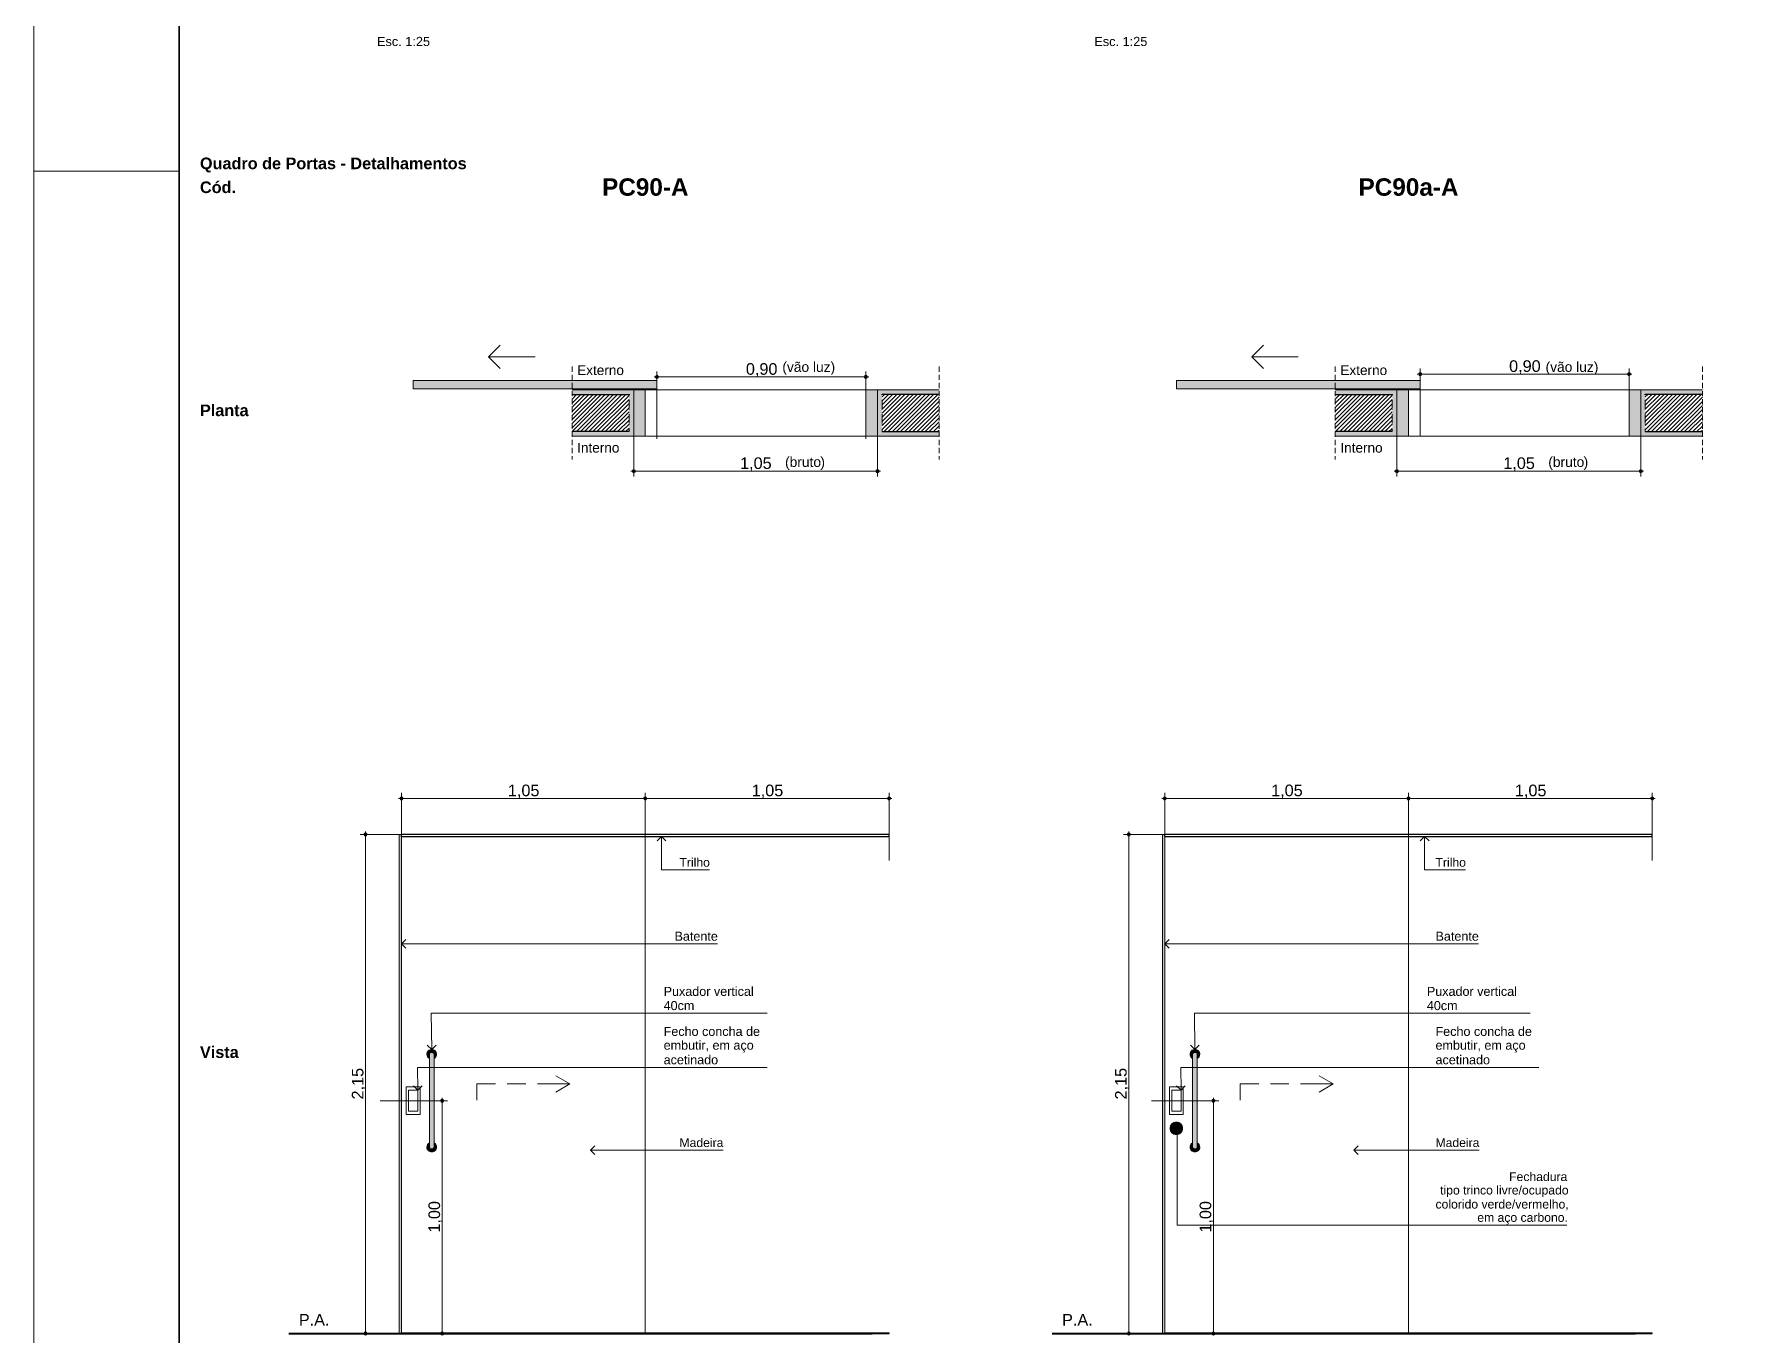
# Paper-space layout 'CAPS I e II_ FL 08.13 DETALHAMENTO DE PORTAS ' of a CAD drawing. Header units: metres. Extents: x 0 to 1400, y 0 to 841.
# Drawn here: x 0 to 292.6, y 393.5 to 617.6 of the extents above; entities that cross this region are included whole.
import ezdxf
from ezdxf.xclip import XClip

# ---------------------------------------------------------------- set-up
doc = ezdxf.new("R2010")
doc.units = ezdxf.units.M
doc.header["$MEASUREMENT"] = 0
doc.header["$XCLIPFRAME"] = 0
doc.linetypes.add('Achse', pattern=[0.0023, 0, -0.0008, 0.0015, 0])
doc.linetypes.add('Dashed', pattern=[0.0014, 0.0009, -0.0005])
for name, color, linetype, lineweight in [('0_Caneta_No__1', 7, 'Continuous', 35), ('0_Caneta_No__15', 9, 'Continuous', 0), ('0_Caneta_No__241', 7, 'Continuous', 13), ('0_Caneta_No__3', 7, 'Continuous', 25), ('0_Caneta_No__5', 7, 'Continuous', 20), ('0_Caneta_No__7', 7, 'Continuous', 13), ('0_Caneta_No__8', 7, 'Continuous', 9), ('0_Caneta_No__98', 7, 'Continuous', 0), ('0_Caneta_No__99', 7, 'Continuous', 20)]:
    doc.layers.add(name, color=color, linetype=linetype, lineweight=lineweight)
for name, color, linetype, lineweight, true_color in [('0_Caneta_No__25', 7, 'Continuous', 13, 0x982312), ('0_Caneta_No__85', 7, 'Continuous', 0, 0x2baa00), ('0_Caneta_No__97', 7, 'Continuous', 13, 0x6b6b6b)]:
    doc.layers.add(name, color=color, linetype=linetype, lineweight=lineweight, true_color=true_color)
doc.styles.add('GENERATED_STYLE_1', font='arial.ttf')
doc.styles.add('GENERATED_STYLE_2', font='arial.ttf')
pattern_1 = [(45, (27.60237, 827.6281), (-0.3535534, 0.3535534), [])]

# ---------------------------------------------------------------- blocks, each defined once
blk = doc.blocks.new('Drawing_1_1', base_point=(27.6, 827.63))
at = {"linetype": 'Continuous', "lineweight": 0, "ltscale": 1000, "true_color": 0xffffff}
for points in [[(107.33, 557.92), (65.33, 557.92), (65.33, 556.52), (107.33, 556.52)], [(92.71, 556.32), (92.71, 555.52), (102.53, 555.52), (102.53, 549.12), (92.71, 549.12), (92.71, 548.32), (103.33, 548.32), (103.33, 556.32)], [(103.33, 548.32), (105.33, 548.32), (105.33, 556.32), (103.33, 556.32)], [(143.33, 548.32), (145.33, 548.32), (145.33, 556.32), (143.33, 556.32)], [(155.96, 556.32), (145.33, 556.32), (145.33, 548.32), (155.96, 548.32), (155.96, 549.12), (146.13, 549.12), (146.13, 555.52), (155.96, 555.52)], [(238.83, 557.92), (196.83, 557.92), (196.83, 556.52), (238.83, 556.52)], [(224.21, 556.32), (224.21, 555.52), (234.03, 555.52), (234.03, 549.12), (224.21, 549.12), (224.21, 548.32), (234.83, 548.32), (234.83, 556.32)], [(234.83, 548.32), (236.83, 548.32), (236.83, 556.32), (234.83, 556.32)], [(274.83, 548.32), (276.83, 548.32), (276.83, 556.32), (274.83, 556.32)], [(287.46, 556.32), (276.83, 556.32), (276.83, 548.32), (287.46, 548.32), (287.46, 549.12), (277.63, 549.12), (277.63, 555.52), (287.46, 555.52)]]:
    blk.add_hatch(color=7, dxfattribs=at).paths.add_polyline_path(points)
at = {"linetype": 'Continuous', "lineweight": 0, "ltscale": 1000, "true_color": 0x000000}
h = blk.add_hatch(dxfattribs=at)
h.set_pattern_fill('common_brick_0001', color=18, style=0, pattern_type=2)
h.set_pattern_definition(pattern_1)
h.paths.add_polyline_path([(102.53, 555.52), (92.71, 555.52), (92.71, 549.12), (102.53, 549.12)])
h = blk.add_hatch(dxfattribs=at)
h.set_pattern_fill('common_brick_0001', color=18, style=0, pattern_type=2)
h.set_pattern_definition(pattern_1)
h.paths.add_polyline_path([(146.13, 555.52), (146.13, 549.12), (155.96, 549.12), (155.96, 555.52)])
h = blk.add_hatch(dxfattribs=at)
h.set_pattern_fill('common_brick_0001', color=18, style=0, pattern_type=2)
h.set_pattern_definition(pattern_1)
h.paths.add_polyline_path([(234.03, 555.52), (224.21, 555.52), (224.21, 549.12), (234.03, 549.12)])
h = blk.add_hatch(dxfattribs=at)
h.set_pattern_fill('common_brick_0001', color=18, style=0, pattern_type=2)
h.set_pattern_definition(pattern_1)
h.paths.add_polyline_path([(277.63, 555.52), (277.63, 549.12), (287.46, 549.12), (287.46, 555.52)])
at = {"layer": '0_Caneta_No__15', "linetype": 'Continuous', "lineweight": 0, "ltscale": 1000}
for points in [[(67.7, 441.86, 0.274246), (68.13, 441.13), (68.13, 441.86, -0.766125), (68.93, 441.86), (68.93, 441.13, 0.274246), (69.37, 441.86, 1)], [(68.13, 425.86, 0.722271), (68.93, 425.86), (68.93, 441.86, 0.766125), (68.13, 441.86)], [(199.2, 441.86, 0.274246), (199.63, 441.13), (199.63, 441.86, -0.766125), (200.43, 441.86), (200.43, 441.13, 0.274246), (200.87, 441.86, 1)], [(199.63, 425.86, 0.722271), (200.43, 425.86), (200.43, 441.86, 0.766125), (199.63, 441.86)], [(67.7, 425.86, 1), (69.37, 425.86, 0.274246), (68.93, 426.59), (68.93, 425.86, -0.722271), (68.13, 425.86), (68.13, 426.59, 0.274246)], [(199.2, 425.86, 1), (200.87, 425.86, 0.274246), (200.43, 426.59), (200.43, 425.86, -0.722271), (199.63, 425.86), (199.63, 426.59, 0.274246)]]:
    blk.add_hatch(color=9, dxfattribs=at).paths.add_polyline_path(points)
at = {"layer": '0_Caneta_No__25', "linetype": 'Continuous', "lineweight": 13, "ltscale": 1000, "true_color": 0x982312}
for points in [[(238.58, 559.04), (238.6, 558.95), (238.66, 558.87), (238.74, 558.81), (238.83, 558.79), (238.93, 558.81), (239.01, 558.87), (239.06, 558.95), (239.08, 559.04), (239.06, 559.14), (239.01, 559.22), (238.93, 559.27), (238.83, 559.29), (238.74, 559.27), (238.66, 559.22), (238.6, 559.14)], [(274.58, 559.04), (274.6, 558.95), (274.66, 558.87), (274.74, 558.81), (274.83, 558.79), (274.93, 558.81), (275.01, 558.87), (275.06, 558.95), (275.08, 559.04), (275.06, 559.14), (275.01, 559.22), (274.93, 559.27), (274.83, 559.29), (274.74, 559.27), (274.66, 559.22), (274.6, 559.14)], [(107.08, 558.55), (107.1, 558.45), (107.16, 558.37), (107.24, 558.32), (107.33, 558.3), (107.43, 558.32), (107.51, 558.37), (107.56, 558.45), (107.58, 558.55), (107.56, 558.64), (107.51, 558.73), (107.43, 558.78), (107.33, 558.8), (107.24, 558.78), (107.16, 558.73), (107.1, 558.64)], [(143.08, 558.55), (143.1, 558.45), (143.16, 558.37), (143.24, 558.32), (143.33, 558.3), (143.43, 558.32), (143.51, 558.37), (143.56, 558.45), (143.58, 558.55), (143.56, 558.64), (143.51, 558.73), (143.43, 558.78), (143.33, 558.8), (143.24, 558.78), (143.16, 558.73), (143.1, 558.64)], [(103.08, 542.32), (103.1, 542.22), (103.16, 542.14), (103.24, 542.09), (103.33, 542.07), (103.43, 542.09), (103.51, 542.14), (103.56, 542.22), (103.58, 542.32), (103.56, 542.41), (103.51, 542.5), (103.43, 542.55), (103.33, 542.57), (103.24, 542.55), (103.16, 542.5), (103.1, 542.41)], [(145.08, 542.32), (145.1, 542.22), (145.16, 542.14), (145.24, 542.09), (145.33, 542.07), (145.43, 542.09), (145.51, 542.14), (145.56, 542.22), (145.58, 542.32), (145.56, 542.41), (145.51, 542.5), (145.43, 542.55), (145.33, 542.57), (145.24, 542.55), (145.16, 542.5), (145.1, 542.41)], [(234.58, 542.32), (234.6, 542.22), (234.66, 542.14), (234.74, 542.09), (234.83, 542.07), (234.93, 542.09), (235.01, 542.14), (235.06, 542.22), (235.08, 542.32), (235.06, 542.41), (235.01, 542.5), (234.93, 542.55), (234.83, 542.57), (234.74, 542.55), (234.66, 542.5), (234.6, 542.41)], [(276.58, 542.32), (276.6, 542.22), (276.66, 542.14), (276.74, 542.09), (276.83, 542.07), (276.93, 542.09), (277.01, 542.14), (277.06, 542.22), (277.08, 542.32), (277.06, 542.41), (277.01, 542.5), (276.93, 542.55), (276.83, 542.57), (276.74, 542.55), (276.66, 542.5), (276.6, 542.41)], [(63.08, 485.94), (63.1, 485.84), (63.16, 485.76), (63.24, 485.71), (63.33, 485.69), (63.43, 485.71), (63.51, 485.76), (63.56, 485.84), (63.58, 485.94), (63.56, 486.03), (63.51, 486.12), (63.43, 486.17), (63.33, 486.19), (63.24, 486.17), (63.16, 486.12), (63.1, 486.03)], [(105.08, 485.94), (105.1, 485.84), (105.16, 485.76), (105.24, 485.71), (105.33, 485.69), (105.43, 485.71), (105.51, 485.76), (105.56, 485.84), (105.58, 485.94), (105.56, 486.03), (105.51, 486.12), (105.43, 486.17), (105.33, 486.19), (105.24, 486.17), (105.16, 486.12), (105.1, 486.03)], [(147.08, 485.94), (147.1, 485.84), (147.16, 485.76), (147.24, 485.71), (147.33, 485.69), (147.43, 485.71), (147.51, 485.76), (147.56, 485.84), (147.58, 485.94), (147.56, 486.03), (147.51, 486.12), (147.43, 486.17), (147.33, 486.19), (147.24, 486.17), (147.16, 486.12), (147.1, 486.03)], [(194.58, 485.94), (194.6, 485.84), (194.66, 485.76), (194.74, 485.71), (194.83, 485.69), (194.93, 485.71), (195.01, 485.76), (195.06, 485.84), (195.08, 485.94), (195.06, 486.03), (195.01, 486.12), (194.93, 486.17), (194.83, 486.19), (194.74, 486.17), (194.66, 486.12), (194.6, 486.03)], [(236.58, 485.94), (236.6, 485.84), (236.66, 485.76), (236.74, 485.71), (236.83, 485.69), (236.93, 485.71), (237.01, 485.76), (237.06, 485.84), (237.08, 485.94), (237.06, 486.03), (237.01, 486.12), (236.93, 486.17), (236.83, 486.19), (236.74, 486.17), (236.66, 486.12), (236.6, 486.03)], [(278.58, 485.94), (278.6, 485.84), (278.66, 485.76), (278.74, 485.71), (278.83, 485.69), (278.93, 485.71), (279.01, 485.76), (279.06, 485.84), (279.08, 485.94), (279.06, 486.03), (279.01, 486.12), (278.93, 486.17), (278.83, 486.19), (278.74, 486.17), (278.66, 486.12), (278.6, 486.03)], [(56.88, 479.74), (56.9, 479.64), (56.96, 479.56), (57.04, 479.51), (57.13, 479.49), (57.23, 479.51), (57.31, 479.56), (57.36, 479.64), (57.38, 479.74), (57.36, 479.83), (57.31, 479.92), (57.23, 479.97), (57.13, 479.99), (57.04, 479.97), (56.96, 479.92), (56.9, 479.83)], [(188.38, 479.74), (188.4, 479.64), (188.46, 479.56), (188.54, 479.51), (188.63, 479.49), (188.73, 479.51), (188.81, 479.56), (188.86, 479.64), (188.88, 479.74), (188.86, 479.83), (188.81, 479.92), (188.73, 479.97), (188.63, 479.99), (188.54, 479.97), (188.46, 479.92), (188.4, 479.83)], [(70.09, 433.86), (70.11, 433.76), (70.16, 433.68), (70.24, 433.63), (70.34, 433.61), (70.43, 433.63), (70.51, 433.68), (70.57, 433.76), (70.59, 433.86), (70.57, 433.95), (70.51, 434.04), (70.43, 434.09), (70.34, 434.11), (70.24, 434.09), (70.16, 434.04), (70.11, 433.95)], [(202.96, 433.86), (202.98, 433.76), (203.03, 433.68), (203.11, 433.63), (203.21, 433.61), (203.3, 433.63), (203.38, 433.68), (203.44, 433.76), (203.46, 433.86), (203.44, 433.95), (203.38, 434.04), (203.3, 434.09), (203.21, 434.11), (203.11, 434.09), (203.03, 434.04), (202.98, 433.95)], [(196.83, 430.17), (196.83, 428.01, 1)], [(56.88, 393.74), (56.9, 393.64), (56.96, 393.56), (57.04, 393.51), (57.13, 393.49), (57.23, 393.51), (57.31, 393.56), (57.36, 393.64), (57.38, 393.74), (57.36, 393.83), (57.31, 393.92), (57.23, 393.97), (57.13, 393.99), (57.04, 393.97), (56.96, 393.92), (56.9, 393.83)], [(70.09, 393.74), (70.11, 393.64), (70.16, 393.56), (70.24, 393.51), (70.34, 393.49), (70.43, 393.51), (70.51, 393.56), (70.57, 393.64), (70.59, 393.74), (70.57, 393.83), (70.51, 393.92), (70.43, 393.97), (70.34, 393.99), (70.24, 393.97), (70.16, 393.92), (70.11, 393.83)], [(188.38, 393.74), (188.4, 393.64), (188.46, 393.56), (188.54, 393.51), (188.63, 393.49), (188.73, 393.51), (188.81, 393.56), (188.86, 393.64), (188.88, 393.74), (188.86, 393.83), (188.81, 393.92), (188.73, 393.97), (188.63, 393.99), (188.54, 393.97), (188.46, 393.92), (188.4, 393.83)], [(202.96, 393.74), (202.98, 393.64), (203.03, 393.56), (203.11, 393.51), (203.21, 393.49), (203.3, 393.51), (203.38, 393.56), (203.44, 393.64), (203.46, 393.74), (203.44, 393.83), (203.38, 393.92), (203.3, 393.97), (203.21, 393.99), (203.11, 393.97), (203.03, 393.92), (202.98, 393.83)]]:
    blk.add_hatch(color=24, dxfattribs=at).paths.add_polyline_path(points)
at = {"layer": '0_Caneta_No__85', "linetype": 'Continuous', "lineweight": 0, "ltscale": 1000, "true_color": 0x2baa00}
blk.add_hatch(color=84, dxfattribs=at).paths.add_polyline_path([(196.83, 430.17, 1), (196.83, 428.01)])
at = {"layer": '0_Caneta_No__97', "linetype": 'Continuous', "lineweight": 13, "ltscale": 1000, "true_color": 0x6b6b6b}
for points in [[(63.33, 479.74), (62.92, 479.74), (62.92, 393.74), (63.33, 393.74)], [(194.83, 479.74), (194.42, 479.74), (194.42, 393.74), (194.83, 393.74)]]:
    blk.add_hatch(color=251, dxfattribs=at).paths.add_polyline_path(points)
at = {"layer": '0_Caneta_No__1', "color": 7, "linetype": 'Continuous', "lineweight": 40, "ltscale": 1000}
for p, q in [((43.92, 393.74), (144.44, 393.74)), ((175.42, 393.74), (275.94, 393.74))]:
    blk.add_line(p, q, dxfattribs=at)
at = {"layer": '0_Caneta_No__241', "color": 7, "linetype": 'Dashed', "lineweight": 13, "ltscale": 1000}
for p, q in [((92.71, 560.32), (92.71, 544.32)), ((155.96, 560.32), (155.96, 544.32)), ((224.21, 560.32), (224.21, 544.32)), ((287.46, 560.32), (287.46, 544.32))]:
    blk.add_line(p, q, dxfattribs=at)
at = {"layer": '0_Caneta_No__241', "color": 7, "linetype": 'Continuous', "lineweight": 13, "ltscale": 1000}
for p, q in [((92.71, 556.32), (103.33, 556.32)), ((105.33, 556.32), (103.33, 556.32)), ((103.33, 556.32), (103.33, 548.32)), ((103.33, 556.32), (103.33, 548.32)), ((105.33, 548.32), (105.33, 556.32)), ((145.33, 556.32), (143.33, 556.32)), ((143.33, 556.32), (143.33, 548.32)), ((145.33, 548.32), (145.33, 556.32)), ((155.96, 556.32), (145.33, 556.32)), ((145.33, 556.32), (145.33, 548.32)), ((224.21, 556.32), (234.83, 556.32)), ((236.83, 556.32), (234.83, 556.32)), ((234.83, 556.32), (234.83, 548.32)), ((234.83, 556.32), (234.83, 548.32)), ((236.83, 548.32), (236.83, 556.32)), ((276.83, 556.32), (274.83, 556.32)), ((274.83, 556.32), (274.83, 548.32)), ((276.83, 548.32), (276.83, 556.32)), ((287.46, 556.32), (276.83, 556.32)), ((276.83, 556.32), (276.83, 548.32)), ((103.33, 548.32), (92.71, 548.32)), ((103.33, 548.32), (105.33, 548.32)), ((143.33, 548.32), (145.33, 548.32)), ((145.33, 548.32), (155.96, 548.32)), ((234.83, 548.32), (224.21, 548.32)), ((234.83, 548.32), (236.83, 548.32)), ((274.83, 548.32), (276.83, 548.32)), ((276.83, 548.32), (287.46, 548.32)), ((63.33, 479.74), (62.92, 479.74)), ((62.92, 479.74), (62.92, 393.74)), ((63.33, 393.74), (63.33, 479.74)), ((194.83, 479.74), (194.42, 479.74)), ((194.42, 479.74), (194.42, 393.74)), ((194.83, 393.74), (194.83, 479.74)), ((68.13, 441.86), (68.13, 425.86)), ((68.13, 441.13), (68.13, 441.86)), ((68.93, 425.86), (68.93, 441.86)), ((68.93, 441.86), (68.93, 441.13)), ((199.63, 441.86), (199.63, 425.86)), ((199.63, 441.13), (199.63, 441.86)), ((200.43, 425.86), (200.43, 441.86)), ((200.43, 441.86), (200.43, 441.13)), ((68.13, 426.59), (68.13, 425.86)), ((68.93, 425.86), (68.93, 426.59)), ((199.63, 426.59), (199.63, 425.86)), ((200.43, 425.86), (200.43, 426.59)), ((62.92, 393.74), (63.33, 393.74)), ((194.42, 393.74), (194.83, 393.74))]:
    blk.add_line(p, q, dxfattribs=at)
at = {"layer": '0_Caneta_No__241', "color": 7, "linetype": 'Achse', "lineweight": 13, "ltscale": 1000}
for p, q in [((102.53, 555.52), (102.53, 549.12)), ((146.13, 555.52), (146.13, 549.12)), ((234.03, 555.52), (234.03, 549.12)), ((277.63, 555.52), (277.63, 549.12))]:
    blk.add_line(p, q, dxfattribs=at)
at = {"layer": '0_Caneta_No__241', "color": 7, "linetype": 'Continuous', "lineweight": 13, "ltscale": 1000}
for centre, radius, start, end in [((68.53, 441.86), 0.834, 0, 180), ((68.53, 441.86), 0.834, 180, 241.3443), ((68.53, 441.75), 0.414, 15.0868, 164.9132), ((68.53, 441.75), 0.414, 15.0868, 164.9132), ((68.53, 441.86), 0.834, 298.6557, 0), ((200.03, 441.86), 0.834, 0, 180), ((200.03, 441.86), 0.834, 180, 241.3443), ((200.03, 441.75), 0.414, 15.0868, 164.9132), ((200.03, 441.75), 0.414, 15.0868, 164.9132), ((200.03, 441.86), 0.834, 298.6557, 0), ((68.53, 425.86), 0.834, 118.6557, 180), ((68.53, 425.86), 0.834, 180, 0), ((68.53, 425.99), 0.421, 198.321, 341.679), ((68.53, 425.99), 0.421, 198.321, 341.679), ((68.53, 425.86), 0.834, 0, 61.3443), ((200.03, 425.86), 0.834, 118.6557, 180), ((200.03, 425.86), 0.834, 180, 0), ((200.03, 425.99), 0.421, 198.321, 341.679), ((200.03, 425.99), 0.421, 198.321, 341.679), ((200.03, 425.86), 0.834, 0, 61.3443)]:
    blk.add_arc(centre, radius, start, end, dxfattribs=at)
at = {"layer": '0_Caneta_No__25', "color": 24, "linetype": 'Continuous', "lineweight": 13, "ltscale": 1000, "true_color": 0x982312}
for p, q in [((107.33, 558.8), (107.33, 559.49)), ((143.33, 558.8), (143.33, 559.49)), ((238.33, 559.04), (238.58, 559.04)), ((238.83, 559.29), (238.83, 559.98)), ((239.08, 559.04), (274.58, 559.04)), ((274.83, 559.29), (274.83, 559.98)), ((275.08, 559.04), (275.33, 559.04)), ((106.83, 558.55), (107.08, 558.55)), ((107.33, 547.86), (107.33, 558.3)), ((107.58, 558.55), (143.08, 558.55)), ((143.33, 547.86), (143.33, 558.3)), ((143.58, 558.55), (143.83, 558.55)), ((238.83, 548.36), (238.83, 558.79)), ((274.83, 548.36), (274.83, 558.79)), ((103.33, 542.57), (103.33, 553.01)), ((145.33, 542.57), (145.33, 553.01)), ((234.83, 542.57), (234.83, 553.01)), ((276.83, 542.57), (276.83, 553.01)), ((102.83, 542.32), (103.08, 542.32)), ((103.33, 541.38), (103.33, 542.07)), ((103.58, 542.32), (145.08, 542.32)), ((145.33, 541.38), (145.33, 542.07)), ((145.58, 542.32), (145.83, 542.32)), ((234.33, 542.32), (234.58, 542.32)), ((234.83, 541.38), (234.83, 542.07)), ((235.08, 542.32), (276.58, 542.32)), ((276.83, 541.38), (276.83, 542.07)), ((277.08, 542.32), (277.33, 542.32)), ((62.83, 485.94), (63.08, 485.94)), ((63.33, 486.19), (63.33, 486.88)), ((63.33, 475.25), (63.33, 485.69)), ((63.58, 485.94), (105.08, 485.94)), ((105.33, 486.19), (105.33, 486.88)), ((105.33, 475.25), (105.33, 485.69)), ((105.58, 485.94), (147.08, 485.94)), ((147.33, 486.19), (147.33, 486.88)), ((147.33, 475.25), (147.33, 485.69)), ((147.58, 485.94), (147.83, 485.94)), ((194.33, 485.94), (194.58, 485.94)), ((194.83, 486.19), (194.83, 486.88)), ((194.83, 475.25), (194.83, 485.69)), ((195.08, 485.94), (236.58, 485.94)), ((236.83, 486.19), (236.83, 486.88)), ((236.83, 475.25), (236.83, 485.69)), ((237.08, 485.94), (278.58, 485.94)), ((278.83, 486.19), (278.83, 486.88)), ((278.83, 475.25), (278.83, 485.69)), ((279.08, 485.94), (279.33, 485.94)), ((57.13, 479.99), (57.13, 480.24)), ((188.63, 479.99), (188.63, 480.24)), ((56.88, 479.74), (56.2, 479.74)), ((57.13, 393.99), (57.13, 479.49)), ((67.82, 479.74), (57.38, 479.74)), ((108.11, 479.36), (107.36, 478.61)), ((108.11, 479.36), (108.11, 473.65)), ((108.11, 479.36), (108.86, 478.61)), ((188.38, 479.74), (187.7, 479.74)), ((188.63, 393.99), (188.63, 479.49)), ((199.32, 479.74), (188.88, 479.74)), ((239.61, 479.36), (238.86, 478.61)), ((239.61, 479.36), (239.61, 473.65)), ((239.61, 479.36), (240.36, 478.61)), ((108.11, 473.65), (111.12, 473.65)), ((111.12, 473.65), (116.39, 473.65)), ((239.61, 473.65), (241.38, 473.65)), ((241.38, 473.65), (246.65, 473.65)), ((63.33, 460.88), (64.08, 461.63)), ((63.33, 460.88), (105.44, 460.88)), ((63.33, 460.88), (64.08, 460.13)), ((105.44, 460.88), (110.27, 460.88)), ((110.27, 460.88), (117.79, 460.88)), ((194.83, 460.88), (195.58, 461.63)), ((194.83, 460.88), (236.94, 460.88)), ((194.83, 460.88), (195.58, 460.13)), ((236.94, 460.88), (241.38, 460.88)), ((241.38, 460.88), (248.91, 460.88)), ((68.53, 442.69), (68.45, 448.94)), ((68.45, 448.94), (108.39, 448.94)), ((108.39, 448.94), (126.3, 448.94)), ((200.03, 442.69), (199.95, 448.94)), ((199.95, 448.94), (239.89, 448.94)), ((239.89, 448.94), (257.8, 448.94)), ((68.53, 442.69), (67.77, 443.43)), ((68.53, 442.69), (69.27, 443.45)), ((200.03, 442.69), (199.27, 443.43)), ((200.03, 442.69), (200.77, 443.45)), ((66.13, 435.66), (66.08, 439.6)), ((66.08, 439.6), (108.39, 439.6)), ((108.39, 439.6), (126.3, 439.6)), ((197.63, 435.66), (197.58, 439.6)), ((197.58, 439.6), (241.38, 439.6)), ((241.38, 439.6), (259.29, 439.6)), ((66.13, 435.66), (65.37, 436.4)), ((66.13, 435.66), (66.87, 436.42)), ((197.63, 435.66), (196.87, 436.4)), ((197.63, 435.66), (198.37, 436.42)), ((70.09, 433.86), (59.65, 433.86)), ((70.34, 434.11), (70.34, 434.36)), ((70.34, 393.99), (70.34, 433.61)), ((71.27, 433.86), (70.59, 433.86)), ((202.96, 433.86), (192.52, 433.86)), ((203.21, 434.11), (203.21, 434.36)), ((203.21, 393.99), (203.21, 433.61)), ((204.15, 433.86), (203.46, 433.86)), ((196.98, 429.21), (196.23, 428.46)), ((196.98, 429.21), (196.98, 412.4)), ((196.98, 429.21), (197.73, 428.46)), ((95.91, 425.36), (96.66, 426.11)), ((95.91, 425.36), (102.72, 425.36)), ((95.91, 425.36), (96.66, 424.61)), ((102.72, 425.36), (111.12, 425.36)), ((111.12, 425.36), (118.75, 425.36)), ((227.41, 425.36), (228.16, 426.11)), ((227.41, 425.36), (234.22, 425.36)), ((227.41, 425.36), (228.16, 424.61)), ((234.22, 425.36), (241.38, 425.36)), ((241.38, 425.36), (249.01, 425.36)), ((196.98, 412.4), (241.38, 412.4)), ((241.38, 412.4), (264.11, 412.4)), ((56.88, 393.74), (56.2, 393.74)), ((67.82, 393.74), (57.38, 393.74)), ((70.09, 393.74), (59.65, 393.74)), ((71.27, 393.74), (70.59, 393.74)), ((188.38, 393.74), (187.7, 393.74)), ((199.32, 393.74), (188.88, 393.74)), ((202.96, 393.74), (192.52, 393.74)), ((204.15, 393.74), (203.46, 393.74))]:
    blk.add_line(p, q, dxfattribs=at)
for centre in [(238.83, 559.04), (274.83, 559.04), (107.33, 558.55), (143.33, 558.55), (103.33, 542.32), (145.33, 542.32), (234.83, 542.32), (276.83, 542.32), (63.33, 485.94), (105.33, 485.94), (147.33, 485.94), (194.83, 485.94), (236.83, 485.94), (278.83, 485.94), (57.13, 479.74), (188.63, 479.74), (70.34, 433.86), (203.21, 433.86), (57.13, 393.74), (70.34, 393.74), (188.63, 393.74), (203.21, 393.74)]:
    blk.add_circle(centre, 0.25, dxfattribs=at)
at = {"layer": '0_Caneta_No__3', "color": 7, "linetype": 'Continuous', "lineweight": 30, "ltscale": 1000}
for p, q in [((92.71, 555.52), (102.53, 555.52)), ((155.96, 555.52), (146.13, 555.52)), ((224.21, 555.52), (234.03, 555.52)), ((287.46, 555.52), (277.63, 555.52)), ((102.53, 549.12), (92.71, 549.12)), ((146.13, 549.12), (155.96, 549.12)), ((234.03, 549.12), (224.21, 549.12)), ((277.63, 549.12), (287.46, 549.12)), ((63.33, 479.36), (63.33, 479.76)), ((63.33, 479.76), (147.33, 479.76)), ((63.33, 479.36), (147.33, 479.36)), ((147.33, 479.36), (147.33, 479.76)), ((194.83, 479.36), (194.83, 479.76)), ((194.83, 479.76), (278.83, 479.76)), ((194.83, 479.36), (278.83, 479.36)), ((278.83, 479.36), (278.83, 479.76)), ((63.33, 393.74), (63.33, 393.86)), ((63.33, 393.86), (147.33, 393.86)), ((63.33, 393.74), (147.33, 393.74)), ((147.33, 393.74), (147.33, 393.86)), ((194.83, 393.74), (194.83, 393.86)), ((194.83, 393.86), (278.83, 393.86)), ((194.83, 393.74), (278.83, 393.74)), ((278.83, 393.74), (278.83, 393.86))]:
    blk.add_line(p, q, dxfattribs=at)
at = {"layer": '0_Caneta_No__5', "color": 7, "linetype": 'Continuous', "lineweight": 20, "ltscale": 1000}
blk.add_line((196.83, 430.17), (196.83, 428.01), dxfattribs=at)
blk.add_line((196.83, 430.17), (196.83, 428.01), dxfattribs=at)
for start, end in [(90, 270), (270, 90)]:
    blk.add_arc((196.83, 429.09), 1.08, start, end, dxfattribs=at)
at = {"layer": '0_Caneta_No__97', "color": 251, "linetype": 'Continuous', "lineweight": 13, "ltscale": 1000, "true_color": 0x6b6b6b}
for p, q in [((78.33, 562.02), (80.33, 564.02)), ((86.33, 562.02), (78.33, 562.02)), ((78.33, 562.02), (80.33, 560.02)), ((209.83, 562.02), (211.83, 564.02)), ((217.83, 562.02), (209.83, 562.02)), ((209.83, 562.02), (211.83, 560.02)), ((145.33, 556.32), (103.33, 556.32)), ((276.83, 556.32), (234.83, 556.32)), ((145.33, 548.32), (103.33, 548.32)), ((276.83, 548.32), (234.83, 548.32)), ((76.33, 436.74), (79.53, 436.74)), ((76.33, 436.74), (76.33, 433.94)), ((81.53, 436.74), (84.73, 436.74)), ((86.73, 436.74), (89.13, 436.74)), ((89.13, 436.74), (92.33, 436.74)), ((92.33, 436.74), (89.91, 438.14)), ((92.33, 436.74), (89.91, 435.34)), ((207.83, 436.74), (211.03, 436.74)), ((207.83, 436.74), (207.83, 433.94)), ((213.03, 436.74), (216.23, 436.74)), ((218.23, 436.74), (220.63, 436.74)), ((220.63, 436.74), (223.83, 436.74)), ((223.83, 436.74), (221.41, 438.14)), ((223.83, 436.74), (221.41, 435.34))]:
    blk.add_line(p, q, dxfattribs=at)
at = {"layer": '0_Caneta_No__98', "color": 7, "linetype": 'Continuous', "lineweight": 0, "ltscale": 1000}
for p, q in [((107.33, 557.92), (65.33, 557.92)), ((65.33, 557.92), (65.33, 556.52)), ((65.33, 556.52), (107.33, 556.52)), ((107.33, 556.52), (107.33, 557.92)), ((238.83, 557.92), (196.83, 557.92)), ((196.83, 557.92), (196.83, 556.52)), ((196.83, 556.52), (238.83, 556.52)), ((238.83, 556.52), (238.83, 557.92)), ((63.33, 393.86), (63.33, 479.36)), ((105.33, 479.36), (105.33, 393.86)), ((194.83, 393.86), (194.83, 479.36)), ((236.83, 479.36), (236.83, 393.86)), ((66.53, 436.26), (64.13, 436.26)), ((64.13, 436.26), (64.13, 431.46)), ((66.53, 431.46), (66.53, 436.26)), ((198.03, 436.26), (195.63, 436.26)), ((195.63, 436.26), (195.63, 431.46)), ((198.03, 431.46), (198.03, 436.26)), ((64.53, 432.06), (64.53, 435.66)), ((64.53, 435.66), (66.13, 435.66)), ((66.13, 435.66), (66.13, 432.06)), ((196.03, 432.06), (196.03, 435.66)), ((196.03, 435.66), (197.63, 435.66)), ((197.63, 435.66), (197.63, 432.06)), ((64.13, 431.46), (66.53, 431.46)), ((66.13, 432.06), (64.53, 432.06)), ((195.63, 431.46), (198.03, 431.46)), ((197.63, 432.06), (196.03, 432.06))]:
    blk.add_line(p, q, dxfattribs=at)
at = {"layer": '0_Caneta_No__1', "color": 7, "linetype": 'Continuous', "lineweight": 40, "char_height": 3, "attachment_point": 5, "style": 'GENERATED_STYLE_2'}
for s, insert in [('\\A1;{\\pqc;\\fArial|b1|i0|c0|p0;\\W1.000000;PC90-A}', (105.33, 591.24)), ('\\A1;{\\pqc;\\fArial|b1|i0|c0|p0;\\W1.000000;PC90a-A}', (236.83, 591.24))]:
    blk.add_mtext(s, dxfattribs=dict(at, insert=insert))
at = {"layer": '0_Caneta_No__25', "color": 24, "linetype": 'Continuous', "lineweight": 13, "true_color": 0x982312, "attachment_point": 7, "style": 'GENERATED_STYLE_1'}
for s, insert, char_height in [('\\A1;{\\pql;\\pt0;\\fArial|b0|i0|c0|p0;\\W1.000000;Externo}', (93.59, 558.85), 1.6737), ('\\A1;{\\pql;\\pt0;\\fArial|b0|i0|c0|p0;\\W1.000000;0,90}', (122.66, 558.55), 2), ('\\A1;{\\pql;\\pt0;\\fArial|b0|i0|c0|p0;\\W1.000000;(vão luz)}', (128.94, 558.91), 1.7), ('\\A1;{\\pql;\\pt0;\\fArial|b0|i0|c0|p0;\\W1.000000;Externo}', (225.09, 558.85), 1.6737), ('\\A1;{\\pql;\\pt0;\\fArial|b0|i0|c0|p0;\\W1.000000;0,90}', (254.16, 559.04), 2), ('\\A1;{\\pql;\\pt0;\\fArial|b0|i0|c0|p0;\\W1.000000;(vão luz)}', (260.44, 558.91), 1.7), ('\\A1;{\\pql;\\pt0;\\fArial|b0|i0|c0|p0;\\W1.000000;Interno}', (93.59, 545.49), 1.6737), ('\\A1;{\\pql;\\pt0;\\fArial|b0|i0|c0|p0;\\W1.000000;Interno}', (225.09, 545.49), 1.6737), ('\\A1;{\\pql;\\pt0;\\fArial|b0|i0|c0|p0;\\W1.000000;1,05}', (121.66, 542.32), 2), ('\\A1;{\\pql;\\pt0;\\fArial|b0|i0|c0|p0;\\W1.000000;(bruto}', (129.41, 542.54), 1.7), ('\\A1;{\\pql;\\pt0;\\fArial|b0|i0|c0|p0;\\W1.000000;)}', (135.5, 542.54), 1.7), ('\\A1;{\\pql;\\pt0;\\fArial|b0|i0|c0|p0;\\W1.000000;1,05}', (253.16, 542.32), 2), ('\\A1;{\\pql;\\pt0;\\fArial|b0|i0|c0|p0;\\W1.000000;(bruto}', (260.91, 542.54), 1.7), ('\\A1;{\\pql;\\pt0;\\fArial|b0|i0|c0|p0;\\W1.000000;)}', (267, 542.54), 1.7), ('\\A1;{\\pql;\\pt0;\\fArial|b0|i0|c0|p0;\\W1.000000;1,05}', (81.66, 485.94), 2), ('\\A1;{\\pql;\\pt0;\\fArial|b0|i0|c0|p0;\\W1.000000;1,05}', (123.66, 485.94), 2), ('\\A1;{\\pql;\\pt0;\\fArial|b0|i0|c0|p0;\\W1.000000;1,05}', (213.16, 485.94), 2), ('\\A1;{\\pql;\\pt0;\\fArial|b0|i0|c0|p0;\\W1.000000;1,05}', (255.16, 485.94), 2)]:
    blk.add_mtext(s, dxfattribs=dict(at, insert=insert, char_height=char_height))
at = {"layer": '0_Caneta_No__25', "color": 24, "linetype": 'Continuous', "lineweight": 13, "true_color": 0x982312, "char_height": 2, "attachment_point": 7, "rotation": 90, "style": 'GENERATED_STYLE_1'}
for s, insert in [('\\A1;{\\pql;\\pt0;\\fArial|b0|i0|c0|p0;\\W1.000000;2,15}', (57.14, 434.07)), ('\\A1;{\\pql;\\pt0;\\fArial|b0|i0|c0|p0;\\W1.000000;2,15}', (188.64, 434.07)), ('\\A1;{\\pql;\\pt0;\\fArial|b0|i0|c0|p0;\\W1.000000;1,00}', (70.34, 411.13)), ('\\A1;{\\pql;\\pt0;\\fArial|b0|i0|c0|p0;\\W1.000000;1,00}', (203.21, 411.13))]:
    blk.add_mtext(s, dxfattribs=dict(at, insert=insert))
at = {"layer": '0_Caneta_No__5', "color": 7, "linetype": 'Continuous', "lineweight": 20}
for s, insert, char_height, attachment_point, style in [('\\A1;{\\pql;\\pt0;\\fArial|b0|i0|c0|p0;\\W1.000000;Esc. 1:25}', (59.1, 615.53), 1.57, 7, 'GENERATED_STYLE_1'), ('\\A1;{\\pql;\\pt0;\\fArial|b0|i0|c0|p0;\\W1.000000;Esc. 1:25}', (182.69, 615.53), 1.57, 7, 'GENERATED_STYLE_1'), ('\\A1;{\\pql;\\fArial|b1|i0|c0|p0;\\W1.000000;Quadro de Portas - Detalhamentos}', (28.6, 595.05), 2, 4, 'GENERATED_STYLE_2'), ('\\A1;{\\pql;\\fArial|b1|i0|c0|p0;\\W1.000000;Cód.}', (28.6, 591.21), 2, 4, 'GENERATED_STYLE_2'), ('\\A1;{\\pql;\\fArial|b1|i0|c0|p0;\\W1.000000;Planta}', (28.6, 552.78), 2, 4, 'GENERATED_STYLE_2'), ('\\A1;{\\pql;\\fArial|b1|i0|c0|p0;\\W1.000000;Vista }', (28.6, 442.21), 2, 4, 'GENERATED_STYLE_2'), ('\\A1;{\\pql;\\pt0;\\fArial|b0|i0|c0|p0;\\W1.000000;P.A.}', (45.64, 395.11), 2, 7, 'GENERATED_STYLE_1'), ('\\A1;{\\pql;\\pt0;\\fArial|b0|i0|c0|p0;\\W1.000000;P.A.}', (177.14, 395.11), 2, 7, 'GENERATED_STYLE_1')]:
    blk.add_mtext(s, dxfattribs=dict(at, insert=insert, char_height=char_height, attachment_point=attachment_point, style=style))
at = {"layer": '0_Caneta_No__99', "color": 7, "linetype": 'Continuous', "lineweight": 20, "attachment_point": 7, "style": 'GENERATED_STYLE_1'}
for s, insert, char_height in [('\\A1;{\\pql;\\pt0;\\fArial|b0|i0|c0|p0;\\W1.000000;Trilho}', (111.22, 474.15), 1.5), ('\\A1;{\\pql;\\pt0;\\fArial|b0|i0|c0|p0;\\W1.000000;Trilho}', (241.48, 474.15), 1.5), ('\\A1;{\\pql;\\pt0;\\fArial|b0|i0|c0|p0;\\W1.000000;Batente}', (110.37, 461.4), 1.55), ('\\A1;{\\pql;\\pt0;\\fArial|b0|i0|c0|p0;\\W1.000000;Batente}', (241.48, 461.4), 1.55), ('\\A1;{\\pql;\\pt0;\\fArial|b0|i0|c0|p0;\\W1.000000;Puxador vertical}', (108.49, 451.9), 1.55), ('\\A1;{\\pql;\\pt0;\\fArial|b0|i0|c0|p0;\\W1.000000;Puxador vertical}', (239.99, 451.9), 1.55), ('\\A1;{\\pql;\\pt0;\\fArial|b0|i0|c0|p0;\\W1.000000;40cm}', (108.49, 449.45), 1.55), ('\\A1;{\\pql;\\pt0;\\fArial|b0|i0|c0|p0;\\W1.000000;40cm}', (239.99, 449.45), 1.55), ('\\A1;{\\pql;\\pt0;\\fArial|b0|i0|c0|p0;\\W1.000000;Fecho concha de}', (108.49, 445), 1.55), ('\\A1;{\\pql;\\pt0;\\fArial|b0|i0|c0|p0;\\W1.000000;Fecho concha de}', (241.48, 445), 1.55), ('\\A1;{\\pql;\\pt0;\\fArial|b0|i0|c0|p0;\\W1.000000;embutir, em aço}', (108.49, 442.17), 1.55), ('\\A1;{\\pql;\\pt0;\\fArial|b0|i0|c0|p0;\\W1.000000;embutir, em aço}', (241.48, 442.17), 1.55), ('\\A1;{\\pql;\\pt0;\\fArial|b0|i0|c0|p0;\\W1.000000;acetinado}', (108.49, 440.11), 1.55), ('\\A1;{\\pql;\\pt0;\\fArial|b0|i0|c0|p0;\\W1.000000;acetinado}', (241.48, 440.11), 1.55), ('\\A1;{\\pql;\\pt0;\\fArial|b0|i0|c0|p0;\\W1.000000;Madeira}', (111.22, 425.86), 1.5), ('\\A1;{\\pql;\\pt0;\\fArial|b0|i0|c0|p0;\\W1.000000;Madeira}', (241.48, 425.86), 1.5), ('\\A1;{\\pql;\\pt0;\\fArial|b0|i0|c0|p0;\\W1.000000;Fechadura}', (254.17, 420), 1.5), ('\\A1;{\\pql;\\pt0;\\fArial|b0|i0|c0|p0;\\W1.000000;tipo trinco livre/ocupado}', (242.28, 417.25), 1.5), ('\\A1;{\\pql;\\pt0;\\fArial|b0|i0|c0|p0;\\W1.000000;colorido verde/vermelho,}', (241.48, 415), 1.5), ('\\A1;{\\pql;\\pt0;\\fArial|b0|i0|c0|p0;\\W1.000000;em aço carbono.}', (248.68, 412.53), 1.5)]:
    blk.add_mtext(s, dxfattribs=dict(at, insert=insert, char_height=char_height))

psp = doc.layouts.new('CAPS I e II_ FL 08.13 DETALHAMENTO DE PORTAS ')

# ---------------------------------------------------------------- linework, layer by layer
at = {"layer": '0_Caneta_No__1', "color": 7, "linetype": 'Continuous', "lineweight": 35, "ltscale": 1000, "flags": 128}
psp.add_lwpolyline([(1004, 10), (1390, 10), (1390, 305), (1390, 831), (25, 831), (25, 10)], close=True, dxfattribs=at)
at = {"layer": '0_Caneta_No__7', "color": 7, "linetype": 'Continuous', "lineweight": 13, "ltscale": 1000, "flags": 128}
psp.add_lwpolyline([(1400, 0), (1400, 841), (0, 841), (0, 0)], close=True, dxfattribs=at)
at = {"layer": '0_Caneta_No__8', "color": 7, "linetype": 'Continuous', "lineweight": 9, "ltscale": 1000}
psp.add_line((25, 594), (0, 594), dxfattribs=at)

# ---------------------------------------------------------------- block references
at = {"color": 64, "linetype": 'Continuous', "lineweight": 0, "ltscale": 1000, "true_color": 0x80aa00}
ref = psp.add_blockref('Drawing_1_1', (27.6, 827.63), dxfattribs=at)
XClip(ref).set_block_clipping_path([(27.5923725369, 827.6381340294), (27.5923725369, 136.6125430929), (792.8962344417, 136.6125430929), (792.8962344417, 364.0724860526), (1394.3636701186, 364.0724860526), (1394.3636701186, 827.6381340294)])

doc.saveas('drawing.dxf')
